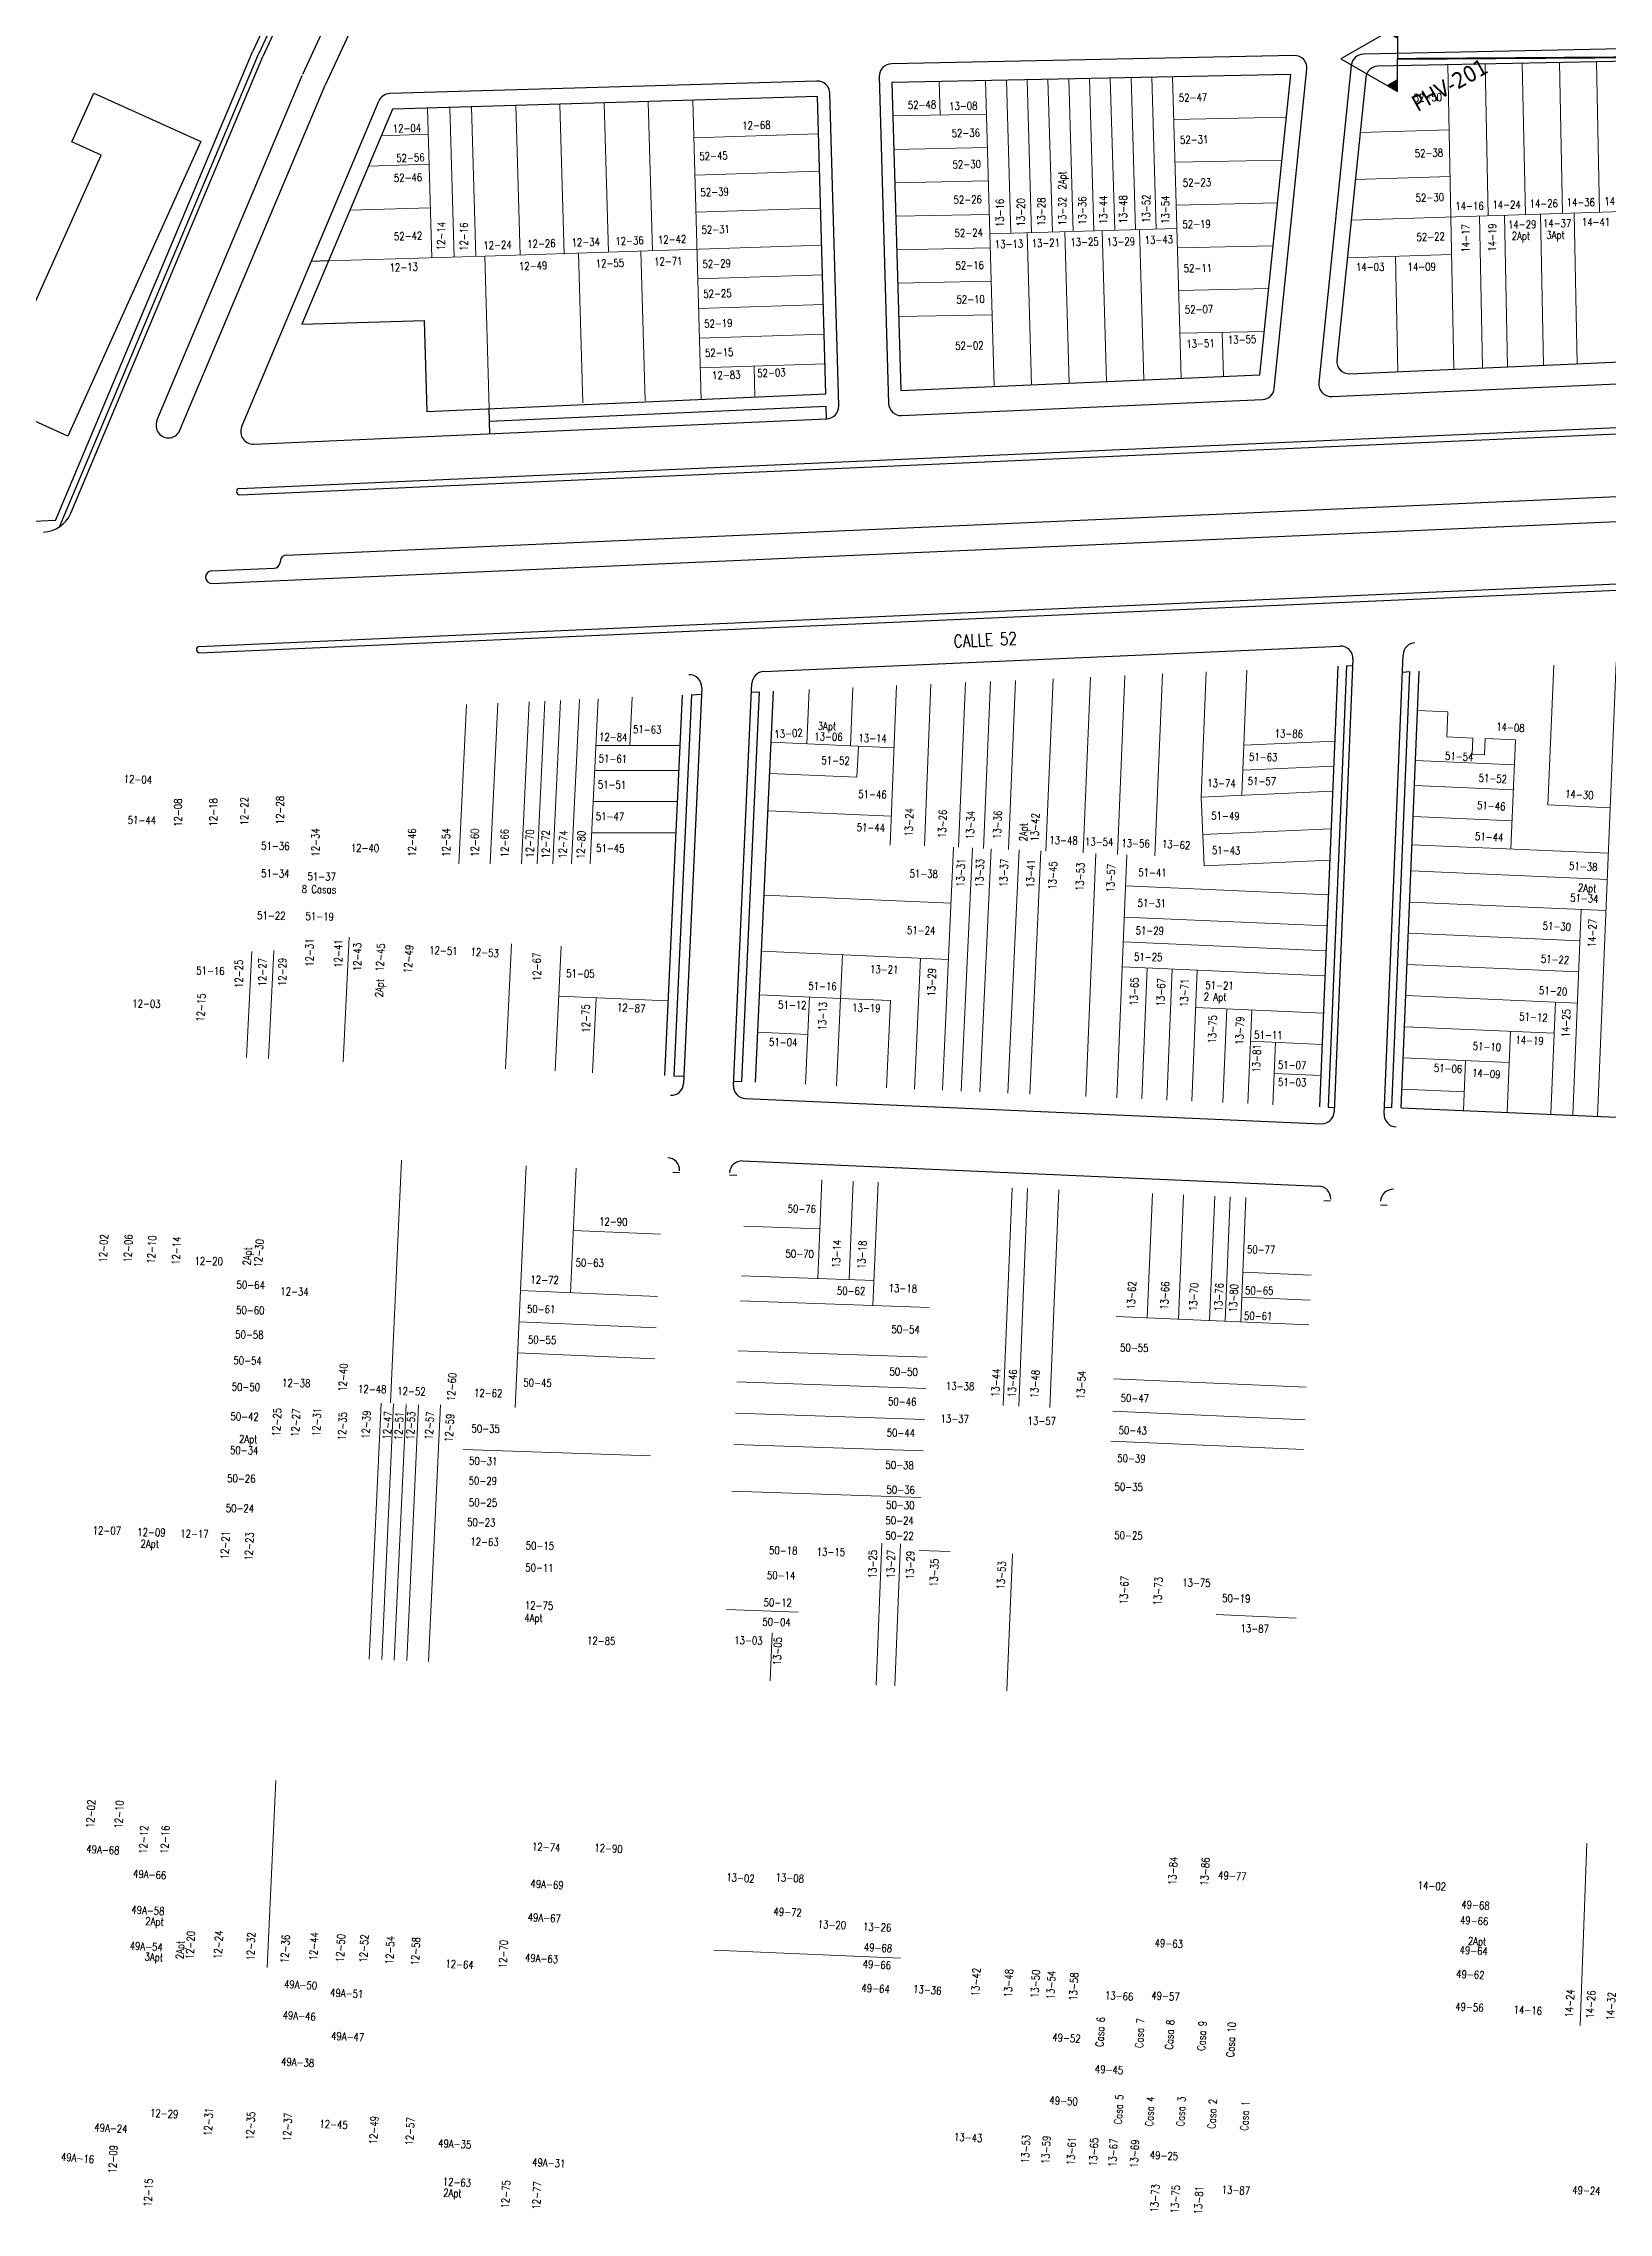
# Model space of a CAD drawing. Header units: millimetres. Extents: x 1022434 to 1024646, y 1272610 to 1274311.
# Drawn here: x 1022875.3 to 1023126.1, y 1272647.8 to 1272995.3 of the extents above; entities that cross this region are included whole.
import ezdxf
from ezdxf.enums import TextEntityAlignment as Align

# ---------------------------------------------------------------- set-up
doc = ezdxf.new("R2010")
doc.units = ezdxf.units.MM
doc.header["$MEASUREMENT"] = 0
for name, color, linetype, lineweight in [('CAB_AER_500', 3, 'Continuous', 25), ('NOMENCLATURA', 23, 'Continuous', 0), ('Planimetria_Varios', 251, 'Continuous', 0)]:
    doc.layers.add(name, color=color, linetype=linetype, lineweight=lineweight)
for name, color, linetype in [('DISP_AMP_SA', 7, 'Continuous'), ('NOMEN', 251, 'Continuous'), ('PLANIMETRIA', 8, 'Continuous'), ('TEXT_AMP', 5, 'Continuous')]:
    doc.layers.add(name, color=color, linetype=linetype)
doc.styles.add('CALLE', font='simplex.shx', dxfattribs={"width": 0.8, "height": 2})
doc.styles.add('NOMEN', font='simplex.shx', dxfattribs={"width": 0.8, "height": 1.25})
doc.styles.add('TAHOMA', font='tahoma.ttf')

# ---------------------------------------------------------------- blocks, each defined once
blk = doc.blocks.new('Amp_MB')
at = {"color": 0}
blk.add_lwpolyline([(-0.01, 5.25), (-0.01, -5.25), (9.08, 0)], close=True, dxfattribs=at)
for points in [[(-0.01, 5.25), (-0.01, 3.2), (1.77, 4.22)], [(7.31, 1.03), (7.31, -1.03), (9.08, 0)]]:
    blk.add_solid(points, dxfattribs=at)
for tag, p in [('DISP_INT', (2.63, 6.91)), ('CONTROL', (2.61, 4.18)), ('MODULO', (2.63, 5.5))]:
    blk.add_attdef(tag, p, '', height=1, dxfattribs=at)

msp = doc.modelspace()

# ---------------------------------------------------------------- linework, layer by layer
at = {"layer": 'CAB_AER_500', "const_width": 0.3}
msp.add_lwpolyline([(1023178.04, 1272993.44), (1023092.35, 1272992.86)], dxfattribs=at)
at = {"layer": 'PLANIMETRIA', "linetype": 'Continuous'}
for p, q in [((1022928.42, 1273036.42), (1022908.82, 1272994)), ((1022929.32, 1273035.99), (1022909.74, 1272993.6)), ((1022930.05, 1273035.65), (1022910.47, 1272993.27)), ((1022936.35, 1273032.59), (1022916.82, 1272990.34)), ((1022939.95, 1273030.85), (1022920.45, 1272988.66)), ((1022877.21, 1272918.93), (1022908.82, 1272994)), ((1022877.87, 1272917.9), (1022909.74, 1272993.6)), ((1022879.66, 1272920.09), (1022910.47, 1272993.27)), ((1023075.77, 1272993.39), (1023011.21, 1272992.08)), ((1023168.28, 1272995.28), (1023086.85, 1272993.62)), ((1022893.48, 1272934.92), (1022916.76, 1272990.21)), ((1023009.25, 1272990.02), (1023010.74, 1272937.67)), ((1023072.56, 1272940.08), (1023077.8, 1272991.19)), ((1023084.9, 1272991.82), (1023079.69, 1272940.98)), ((1022897.17, 1272933.37), (1022920.45, 1272988.66)), ((1022907.05, 1272933.88), (1022929.03, 1272986.07)), ((1022999.26, 1272989.31), (1022930.81, 1272987.3)), ((1023002.75, 1272937.26), (1023001.32, 1272987.36)), ((1022920.97, 1272960.5), (1022918.23, 1272960.42)), ((1023081.77, 1272938.78), (1023166.47, 1272942.52)), ((1022906.7, 1272924.03), (1023244.24, 1272938.95)), ((1022906.75, 1272923.03), (1023244.19, 1272937.95)), ((1023012.83, 1272935.73), (1023070.66, 1272938.29)), ((1022909, 1272931.14), (1023000.84, 1272935.2)), ((1022946.86, 1272932.81), (1022946.74, 1272936.81)), ((1022946.8, 1272934.81), (1023000.75, 1272937.2)), ((1023000.81, 1272935.2), (1023000.75, 1272937.2)), ((1022914.23, 1272913.35), (1023243.67, 1272927.91)), ((1022902.33, 1272908.82), (1023243.46, 1272923.9)), ((1022877.21, 1272918.93), (1022801.59, 1272915.45)), ((1022900.27, 1272898.72), (1023242.94, 1272913.87)), ((1022900.32, 1272897.73), (1023242.89, 1272912.87)), ((1022902.24, 1272910.82), (1022912.26, 1272911.27)), ((1022990.75, 1272894.72), (1023083.08, 1272898.8)), ((1023085.17, 1272896.72), (1023082.18, 1272824.19)), ((1023090.17, 1272823.83), (1023093.2, 1272897.41)), ((1022985.89, 1272828.39), (1022988.84, 1272892.81)), ((1023082.72, 1272895.58), (1023079.81, 1272824.99)), ((1023084.12, 1272895.64), (1023081.21, 1272824.92)), ((1023084.12, 1272895.64), (1023085.12, 1272895.68)), ((1023091.42, 1272824.88), (1023094.29, 1272894.69)), ((1023092.92, 1272824.81), (1023095.79, 1272894.75)), ((1023093.09, 1272894.63), (1023094.29, 1272894.69)), ((1022977.64, 1272890.93), (1022974.85, 1272829.97)), ((1022979.15, 1272891), (1022976.35, 1272829.9)), ((1022980.8, 1272892.09), (1022977.9, 1272828.73)), ((1022979.15, 1272891), (1022980.75, 1272891.07)), ((1022987.22, 1272829.03), (1022990.08, 1272891.48)), ((1022988.78, 1272891.42), (1022990.08, 1272891.48)), ((1022989.42, 1272828.93), (1022992.29, 1272891.58)), ((1022977.95, 1272829.83), (1022976.35, 1272829.9)), ((1022985.92, 1272829.08), (1022987.22, 1272829.03)), ((1022987.8, 1272826.3), (1023080.09, 1272822.27)), ((1023081.21, 1272824.92), (1023082.21, 1272824.88)), ((1023090.22, 1272824.93), (1023091.42, 1272824.88)), ((1023092.92, 1272824.81), (1023135.37, 1272822.96)), ((1022987.33, 1272816.31), (1023079.69, 1272812.28)), ((1022976.14, 1272814.49), (1022977.24, 1272814.45)), ((1022985.23, 1272814.1), (1022986.43, 1272814.05)), ((1023080.49, 1272809.94), (1023081.59, 1272809.89)), ((1023089.57, 1272809.25), (1023090.67, 1272809.2))]:
    msp.add_line(p, q, dxfattribs=at)
at = {"layer": 'PLANIMETRIA'}
msp.add_line((1022913.29, 1272912.56), (1022913.19, 1272912.07), dxfattribs=at)
at = {"layer": 'PLANIMETRIA', "linetype": 'Continuous'}
msp.add_lwpolyline([(1023087.22, 1272989.87), (1023082.58, 1272944.61, 0.457748), (1023084.65, 1272942.41), (1023163.1, 1272945.87, 0.389883), (1023165.01, 1272947.79), (1023166.73, 1272991.13, 0.431904), (1023164.69, 1272993.21), (1023089.16, 1272991.67, 0.378757)], format="xyb", close=True, dxfattribs=at)
for points in [[(1023070.27, 1272942.27), (1023075.21, 1272990.38), (1023011.28, 1272989.08), (1023012.69, 1272939.73)], [(1022866.78, 1272938.02), (1022884.56, 1272977.43), (1022879.86, 1272979.55), (1022883.38, 1272987.36), (1022900.49, 1272979.63), (1022879.19, 1272932.41)], [(1023000.7, 1272939.2), (1022999.34, 1272986.81), (1022931.21, 1272984.81), (1022916.71, 1272950.37), (1022936.33, 1272950.94), (1022936.75, 1272936.37), (1023000.7, 1272939.2)]]:
    msp.add_lwpolyline(points, close=True, dxfattribs=at)
for centre, radius, start, end in [((1023075.81, 1272991.39), 2, 354.1473, 91.1691), ((1023086.89, 1272991.62), 2, 91.1691, 174.1473), ((1023011.25, 1272990.08), 2, 91.1691, 181.6359), ((1022930.87, 1272985.3), 2, 91.681, 157.1671), ((1022999.32, 1272987.31), 2, 1.6359, 91.681), ((1023081.68, 1272940.77), 2, 174.1473, 272.5306), ((1023012.74, 1272937.73), 2, 181.6359, 272.5306), ((1023070.57, 1272940.28), 2, 272.5306, 354.1473), ((1022895.33, 1272934.14), 2, 157.1671, 337.1671), ((1023000.75, 1272937.2), 2, 272.5306, 1.6359), ((1022908.91, 1272933.14), 2, 158.3096, 272.5306), ((1022906.73, 1272923.53), 0.5, 92.5306, 272.5306), ((1022875.05, 1272922.03), 5, 272.6311, 337.1671), ((1022902.28, 1272909.82), 1, 92.5306, 272.5306), ((1023095.2, 1272897.33), 2, 92.5306, 177.6427), ((1022900.3, 1272898.22), 0.5, 92.5306, 272.5306), ((1023083.17, 1272896.8), 2, 357.6427, 92.5306), ((1022978.8, 1272892.19), 2, 357.3766, 92.5306), ((1022990.84, 1272892.72), 2, 92.5306, 177.3766), ((1022975.9, 1272828.82), 2, 267.5021, 357.3766), ((1022987.89, 1272828.3), 2, 177.3766, 267.5021), ((1023080.18, 1272824.27), 2, 267.5021, 357.6427), ((1023092.17, 1272823.75), 2, 177.6427, 267.5021), ((1022975.26, 1272814.83), 2, 357.3766, 87.5021), ((1022987.25, 1272814.31), 2, 87.5021, 177.3766), ((1023079.61, 1272810.28), 2, 357.6427, 87.5021), ((1023091.59, 1272809.76), 2, 87.5021, 177.6427)]:
    msp.add_arc(centre, radius, start, end, dxfattribs=at)
at = {"layer": 'PLANIMETRIA'}
for centre, start, end in [((1022914.27, 1272912.36), 92.5306, 168.4961), ((1022912.21, 1272912.26), 272.5306, 348.4961)]:
    msp.add_arc(centre, 1, start, end, dxfattribs=at)
at = {"layer": 'Planimetria_Varios', "linetype": 'Continuous'}
for p, q in [((1023036.29, 1272989.59), (1023036.99, 1272965.12)), ((1023039.62, 1272989.65), (1023040.32, 1272965.21)), ((1023042.95, 1272989.72), (1023043.65, 1272965.31)), ((1023046.28, 1272989.79), (1023046.98, 1272965.4)), ((1023049.61, 1272989.86), (1023050.31, 1272965.5)), ((1023052.94, 1272989.93), (1023053.63, 1272965.59)), ((1023056.27, 1272989.99), (1023057.65, 1272941.71)), ((1023101.36, 1272943.15), (1023100.36, 1272991.89)), ((1023106.86, 1272967.71), (1023106.37, 1272992.02)), ((1023112.81, 1272967.91), (1023112.31, 1272992.14)), ((1023118.76, 1272968.1), (1023118.26, 1272992.26)), ((1023124.7, 1272968.29), (1023124.21, 1272992.38)), ((1022980.71, 1272938.31), (1022979.35, 1272986.22)), ((1023018.86, 1272989.23), (1023019.01, 1272983.87)), ((1023026.27, 1272989.38), (1023027.67, 1272940.39)), ((1023029.63, 1272989.45), (1023030.33, 1272964.93)), ((1023032.96, 1272989.52), (1023033.66, 1272965.02)), ((1022937.53, 1272960.98), (1022936.84, 1272984.97)), ((1022941.1, 1272961.09), (1022940.42, 1272985.08)), ((1022944.6, 1272961.18), (1022943.92, 1272985.17)), ((1022951.68, 1272961.42), (1022950.99, 1272985.38)), ((1022958.76, 1272961.59), (1022958.07, 1272985.58)), ((1022965.83, 1272961.88), (1022965.15, 1272985.78)), ((1022972.91, 1272962.11), (1022972.23, 1272985.98)), ((1023026.43, 1272984.02), (1023011.43, 1272983.72)), ((1023074.5, 1272983.52), (1023056.46, 1272983.15)), ((1022936.96, 1272980.78), (1022929.42, 1272980.56)), ((1022999.43, 1272980.84), (1022979.52, 1272980.19)), ((1023100.58, 1272981.52), (1023086.31, 1272981.06)), ((1022937.1, 1272975.98), (1022927.37, 1272975.69)), ((1023026.58, 1272978.67), (1023011.58, 1272978.36)), ((1023073.8, 1272976.65), (1023056.66, 1272976.3)), ((1022999.63, 1272974.9), (1022979.69, 1272974.24)), ((1023026.73, 1272973.31), (1023011.74, 1272973)), ((1023100.73, 1272974.02), (1023085.54, 1272973.53)), ((1022937.3, 1272968.98), (1022924.39, 1272968.6)), ((1022999.82, 1272968.95), (1022979.86, 1272968.29)), ((1023073.09, 1272969.78), (1023056.86, 1272969.45)), ((1023148.49, 1272969.06), (1023084.87, 1272967)), ((1023026.89, 1272967.95), (1023011.89, 1272967.64)), ((1023056.96, 1272965.69), (1023026.98, 1272964.83)), ((1023044.97, 1272965.34), (1023045.66, 1272941.18)), ((1023050.97, 1272965.52), (1023051.65, 1272941.45)), ((1023105.93, 1272943.44), (1023105.44, 1272967.72)), ((1023109.93, 1272943.52), (1023109.44, 1272967.8)), ((1023115.71, 1272943.78), (1023115.22, 1272967.98)), ((1023121.13, 1272944.02), (1023120.64, 1272968.16)), ((1023000.02, 1272963), (1022946.05, 1272961.23)), ((1022971.72, 1272938.06), (1022971.03, 1272962.05)), ((1023027.04, 1272962.59), (1023012.04, 1272962.29)), ((1023032.97, 1272965), (1023033.67, 1272940.65)), ((1023038.97, 1272965.17), (1023039.66, 1272940.92)), ((1023072.39, 1272962.92), (1023057.05, 1272962.6)), ((1022946.05, 1272961.23), (1022920.97, 1272960.5)), ((1022946.74, 1272936.81), (1022946.05, 1272961.23)), ((1022961.72, 1272937.77), (1022961.04, 1272961.72)), ((1023100.98, 1272961.52), (1023084.25, 1272960.98)), ((1023092.36, 1272942.75), (1023091.99, 1272961.23)), ((1023000.17, 1272958.25), (1022980.16, 1272957.6)), ((1023027.19, 1272957.23), (1023012.2, 1272956.93)), ((1023071.69, 1272956.05), (1023057.25, 1272955.76)), ((1023000.33, 1272953.51), (1022980.3, 1272952.85)), ((1023027.35, 1272951.88), (1023012.35, 1272951.57)), ((1023000.48, 1272948.76), (1022980.43, 1272948.1)), ((1023070.98, 1272949.19), (1023057.44, 1272948.91)), ((1023064.21, 1272949.05), (1023064.41, 1272942.01)), ((1023000.64, 1272944.01), (1022980.57, 1272943.35)), ((1022989.33, 1272938.7), (1022989.18, 1272943.64)), ((1023116.43, 1272873.34), (1023117.35, 1272895.71)), ((1023124.39, 1272823.44), (1023127.38, 1272896.15)), ((1023012.03, 1272892.45), (1023010.98, 1272866.92)), ((1023017.54, 1272892.7), (1023016.48, 1272866.79)), ((1023023.06, 1272892.94), (1023021.97, 1272866.55)), ((1023027.07, 1272893.12), (1023025.97, 1272866.37)), ((1023031.08, 1272893.29), (1023029.96, 1272866.2)), ((1023037.1, 1272893.56), (1023035.96, 1272865.95)), ((1023043.11, 1272893.83), (1023041.95, 1272865.67)), ((1023048.63, 1272894.07), (1023047.45, 1272865.42)), ((1023054.64, 1272894.34), (1023053.44, 1272865.17)), ((1023061.66, 1272894.65), (1023060.84, 1272874.59)), ((1023068.18, 1272894.93), (1023067.35, 1272874.88)), ((1022941.89, 1272863.91), (1022943.12, 1272889.41)), ((1022946.9, 1272863.9), (1022948.14, 1272889.63)), ((1022951.9, 1272863.9), (1022953.15, 1272889.85)), ((1022954.41, 1272863.89), (1022955.66, 1272889.96)), ((1022956.91, 1272863.89), (1022958.17, 1272890.07)), ((1022959.91, 1272863.89), (1022961.18, 1272890.21)), ((1022962.91, 1272863.88), (1022964.19, 1272890.34)), ((1022969.62, 1272890.58), (1022969.27, 1272882.88)), ((1022997.99, 1272891.83), (1022997.63, 1272883.12)), ((1023005.01, 1272892.14), (1023004.63, 1272882.82)), ((1023095.53, 1272888.45), (1023100.38, 1272888.24)), ((1023100.22, 1272884.24), (1023100.38, 1272888.24)), ((1022977.27, 1272882.87), (1022963.83, 1272882.88)), ((1022991.91, 1272883.37), (1023011.62, 1272882.51)), ((1023005.67, 1272877.77), (1023005.9, 1272882.76)), ((1023067.68, 1272882.9), (1023082.22, 1272883.54)), ((1023100.22, 1272884.24), (1023104.36, 1272884.06)), ((1023104.25, 1272881.43), (1023104.36, 1272884.06)), ((1023106.25, 1272881.34), (1023106.36, 1272883.98)), ((1023106.36, 1272883.98), (1023111.21, 1272883.77)), ((1023110.49, 1272866.28), (1023111.21, 1272883.77)), ((1022977.09, 1272878.87), (1022963.64, 1272878.88)), ((1022991.68, 1272878.38), (1023005.67, 1272877.77)), ((1023067.52, 1272878.89), (1023082.06, 1272879.53)), ((1023095.21, 1272880.46), (1023111.04, 1272879.77)), ((1023104.25, 1272881.43), (1023106.25, 1272881.34)), ((1023060.84, 1272874.59), (1023081.89, 1272875.52)), ((1023095.04, 1272876.46), (1023110.88, 1272875.77)), ((1022976.86, 1272873.87), (1022963.4, 1272873.88)), ((1022991.42, 1272872.38), (1023011.17, 1272871.52)), ((1023060.84, 1272874.59), (1023061.32, 1272863.6)), ((1023094.84, 1272871.47), (1023110.67, 1272870.78)), ((1023116.43, 1272873.34), (1023126.42, 1272872.9)), ((1022976.63, 1272868.87), (1022963.16, 1272868.88)), ((1023061.1, 1272868.6), (1023081.64, 1272869.5)), ((1023019.39, 1272827.62), (1023021.17, 1272866.58)), ((1023022.39, 1272827.48), (1023024.17, 1272866.44)), ((1023025.38, 1272827.36), (1023027.17, 1272866.32)), ((1023029.88, 1272827.16), (1023031.66, 1272866.12)), ((1023033.38, 1272827.02), (1023035.16, 1272865.98)), ((1023043.95, 1272865.58), (1023042.35, 1272826.61)), ((1023048.95, 1272865.37), (1023047.34, 1272826.4)), ((1023061.32, 1272863.6), (1023081.44, 1272864.49)), ((1023094.65, 1272866.97), (1023126, 1272865.6)), ((1023094.55, 1272862.78), (1023125.95, 1272861.41)), ((1022990.79, 1272858.9), (1023020.76, 1272857.59)), ((1023048.77, 1272860.37), (1023081.24, 1272858.96)), ((1023094.33, 1272857.78), (1023125.74, 1272856.41)), ((1023048.55, 1272855.38), (1023081.02, 1272853.96)), ((1023120.39, 1272823.68), (1023121.75, 1272856.59)), ((1022923.34, 1272832.2), (1022924.31, 1272852.18)), ((1022949.32, 1272831.08), (1022950.28, 1272851.06)), ((1022957.31, 1272830.73), (1022958.27, 1272850.71)), ((1023048.38, 1272851.38), (1023080.85, 1272849.96)), ((1023094.12, 1272852.79), (1023121.54, 1272851.59)), ((1022907.86, 1272832.87), (1022908.68, 1272849.85)), ((1022911.35, 1272832.7), (1022912.19, 1272850)), ((1022990.38, 1272849.91), (1023020.35, 1272848.6)), ((1023002.41, 1272828.36), (1023003.37, 1272849.34)), ((1023014.89, 1272827.82), (1023015.85, 1272848.8)), ((1023048.21, 1272847.38), (1023080.67, 1272845.97)), ((1023052.2, 1272847.21), (1023051.34, 1272826.23)), ((1023093.9, 1272847.79), (1023121.34, 1272846.6)), ((1023056.2, 1272847.04), (1023055.33, 1272826.05)), ((1023060.19, 1272846.86), (1023059.33, 1272825.88)), ((1022975.37, 1272841.95), (1022957.89, 1272842.72)), ((1022963.3, 1272830.44), (1022963.88, 1272842.46)), ((1022990.03, 1272842.92), (1023003.05, 1272842.35)), ((1022997.41, 1272828.58), (1022998.05, 1272842.57)), ((1023003.05, 1272842.35), (1023011.04, 1272842)), ((1023010.4, 1272828.01), (1023011.04, 1272842)), ((1023059.95, 1272840.87), (1023080.43, 1272839.97)), ((1023064.94, 1272840.65), (1023064.33, 1272825.66)), ((1023068.94, 1272840.47), (1023068.32, 1272825.49)), ((1023093.68, 1272842.8), (1023121.13, 1272841.6)), ((1023116.89, 1272823.83), (1023117.63, 1272841.75)), ((1022989.77, 1272836.92), (1022997.78, 1272836.57)), ((1023093.46, 1272837.8), (1023117.43, 1272836.76)), ((1023109.9, 1272824.12), (1023110.43, 1272837.06)), ((1023068.73, 1272835.48), (1023080.21, 1272834.98)), ((1023072.73, 1272835.3), (1023072.32, 1272825.31)), ((1023072.52, 1272830.31), (1023079.99, 1272829.98)), ((1023093.24, 1272832.81), (1023110.23, 1272832.07)), ((1023102.91, 1272824.4), (1023103.23, 1272832.37)), ((1023093.05, 1272827.81), (1023103.03, 1272827.38)), ((1022932.68, 1272816.41), (1022930.91, 1272777.56)), ((1022952.67, 1272815.52), (1022950.89, 1272776.8)), ((1022960.66, 1272815.17), (1022959.74, 1272795.19)), ((1023000.06, 1272813.26), (1022999.41, 1272797.46)), ((1023005.06, 1272813.05), (1023004.41, 1272797.29)), ((1023009.05, 1272812.89), (1023008.24, 1272793.16)), ((1023030.54, 1272812), (1023029.1, 1272777.14)), ((1023033.03, 1272811.9), (1023031.6, 1272777.04)), ((1023038.03, 1272811.69), (1023036.59, 1272776.82)), ((1023053.02, 1272811.08), (1023052.2, 1272791.16)), ((1023058.01, 1272810.87), (1023057.19, 1272790.94)), ((1023063.01, 1272810.67), (1023062.19, 1272790.72)), ((1023065.51, 1272810.56), (1023064.68, 1272790.62)), ((1023068, 1272810.46), (1023067.18, 1272790.5)), ((1022999.74, 1272805.45), (1022987.56, 1272805.87)), ((1022960.2, 1272805.18), (1022974.19, 1272804.57)), ((1023067.51, 1272798.5), (1023078.47, 1272798.02)), ((1022951.75, 1272795.54), (1022973.73, 1272794.58)), ((1023008.41, 1272797.15), (1022987.19, 1272797.88)), ((1023017.24, 1272792.85), (1022987.01, 1272793.88)), ((1023067.35, 1272794.5), (1023078.3, 1272794.02)), ((1022951.52, 1272790.54), (1022973.51, 1272789.59)), ((1023047.2, 1272791.38), (1023078.12, 1272790.03)), ((1022951.29, 1272785.55), (1022973.29, 1272784.59)), ((1023016.91, 1272784.86), (1022986.64, 1272785.89)), ((1023046.79, 1272781.38), (1023077.69, 1272780.04)), ((1023016.7, 1272779.86), (1022986.42, 1272780.89)), ((1022929.4, 1272777.49), (1022927.52, 1272736.51)), ((1022931.4, 1272777.4), (1022929.52, 1272736.42)), ((1022933.4, 1272777.3), (1022931.52, 1272736.34)), ((1022935.39, 1272777.21), (1022933.52, 1272736.25)), ((1022938.9, 1272777.21), (1022937.01, 1272736.11)), ((1023016.5, 1272774.86), (1022986.19, 1272775.9)), ((1023046.66, 1272776.19), (1023077.53, 1272774.84)), ((1023016.29, 1272769.87), (1022985.96, 1272770.9)), ((1023046.38, 1272771.39), (1023077.25, 1272770.05)), ((1022972.56, 1272769.06), (1022942.57, 1272770.08)), ((1023015.93, 1272762.38), (1022985.64, 1272763.41)), ((1023009.68, 1272755.06), (1023008.74, 1272732.31)), ((1023012.67, 1272754.94), (1023011.74, 1272732.19)), ((1023020.63, 1272753.71), (1023015.63, 1272753.88)), ((1023030.62, 1272753.37), (1023029.72, 1272731.41)), ((1022996.24, 1272744.04), (1022984.79, 1272744.43)), ((1023063.25, 1272743.63), (1023076.07, 1272743.07)), ((1022992.07, 1272740.68), (1022991.75, 1272733.03)), ((1022912.52, 1272717.04), (1022911.14, 1272687.07)), ((1023122.68, 1272707), (1023121.58, 1272677.81)), ((1023012.63, 1272688.6), (1022982.71, 1272689.89))]:
    msp.add_line(p, q, dxfattribs=at)

# ---------------------------------------------------------------- block references
at = {"layer": 'DISP_AMP_SA'}
ref = msp.add_blockref('Amp_MB', (1023087.8, 1272995.48), dxfattribs=dict(at, rotation=299.9572159845914))
ref.add_attrib('NOMBRE_AMP', 'PHV-201', dxfattribs={"layer": 'TEXT_AMP', "height": 2.6, "rotation": 29.2092, "style": 'TAHOMA'}).set_placement((1023100.67, 1272988.69), align=Align.MIDDLE_CENTER)

# ---------------------------------------------------------------- texts
at = {"layer": 'NOMEN', "linetype": 'Continuous', "style": 'NOMEN', "width": 0.8}
for s, rotation, p in [('52-48', 1.1691, (1023013.84, 1272984.84)), ('52-47', 1.1691, (1023057.28, 1272986.01)), ('52-50', 1.85, (1023094.92, 1272985.98)), ('12-68', 1.8782, (1022987.31, 1272981.53)), ('13-08', 1.1691, (1023020.46, 1272984.65)), ('12-04', 1.8782, (1022931.3, 1272981.05)), ('52-36', 1.1691, (1023020.87, 1272980.32)), ('52-31', 1.1691, (1023057.47, 1272979.25)), ('52-56', 1.681, (1022931.86, 1272976.33)), ('52-45', 1.8782, (1022980.44, 1272976.63)), ('52-30', 1.1691, (1023021.01, 1272975.3)), ('52-38', 1.85, (1023095.1, 1272977.08)), ('52-46', 1.681, (1022931.46, 1272973.15)), ('52-39', 1.8782, (1022980.61, 1272970.84)), ('2Apt', 90, (1023039.19, 1272971.9)), ('52-23', 1.1691, (1023057.91, 1272972.38)), ('52-26', 1.1691, (1023021.17, 1272969.66)), ('13-16', 90, (1023029.2, 1272965.91)), ('13-20', 90, (1023032.57, 1272966.01)), ('13-28', 90, (1023035.85, 1272966.1)), ('13-32', 90, (1023039.23, 1272966.2)), ('13-36', 90, (1023042.41, 1272966.29)), ('13-44', 90, (1023045.79, 1272966.39)), ('13-48', 90, (1023048.96, 1272966.48)), ('13-52', 90, (1023052.66, 1272966.58)), ('13-54', 90, (1023055.72, 1272966.42)), ('52-30', 1.85, (1023095.25, 1272969.96)), ('14-16', 0.1615, (1023101.59, 1272968.68)), ('14-24', 0.1615, (1023107.53, 1272968.87)), ('14-26', 0.1615, (1023113.48, 1272969.07)), ('14-36', 0.1615, (1023119.41, 1272969.26)), ('14-40', 0.1615, (1023125.47, 1272969.45)), ('12-14', 88.5387, (1022939.6, 1272962.19)), ('12-16', 89.7595, (1022943.29, 1272962.09)), ('52-31', 1.8782, (1022980.78, 1272964.84)), ('52-24', 1.1691, (1023021.33, 1272964.33)), ('52-19', 1.1691, (1023057.85, 1272965.72)), ('14-17', 89.3761, (1023103.83, 1272961.83)), ('14-19', 89.3761, (1023108.09, 1272961.95)), ('14-29', 0.1615, (1023110.03, 1272965.71)), ('14-37', 0.1615, (1023115.62, 1272965.89)), ('3Apt', 0.1615, (1023116.17, 1272964.03)), ('14-41', 0.1615, (1023121.86, 1272966.09)), ('52-42', 1.681, (1022931.48, 1272963.79)), ('12-24', 1.8782, (1022945.82, 1272962.34)), ('12-26', 1.8782, (1022952.85, 1272962.57)), ('12-34', 1.8782, (1022959.96, 1272962.8)), ('12-36', 1.8782, (1022966.98, 1272963.03)), ('12-42', 1.8782, (1022973.8, 1272963.25)), ('13-13', 1.6359, (1023027.79, 1272962.52)), ('13-21', 1.6359, (1023033.69, 1272962.69)), ('13-25', 1.6359, (1023039.9, 1272962.86)), ('13-29', 1.5355, (1023045.72, 1272962.9)), ('13-43', 1.6359, (1023051.81, 1272963.2)), ('52-22', 1.85, (1023095.37, 1272963.67)), ('2Apt', 0.1615, (1023110.62, 1272963.88)), ('12-13', 1.8782, (1022930.79, 1272958.79)), ('12-49', 1.8782, (1022951.52, 1272959.02)), ('12-55', 1.8782, (1022963.83, 1272959.42)), ('12-71', 1.8782, (1022973.19, 1272959.73)), ('52-29', 1.8782, (1022980.94, 1272959.35)), ('52-16', 1.1691, (1023021.48, 1272959.11)), ('52-11', 1.1691, (1023058.06, 1272958.66)), ('14-03', 0.16, (1023085.67, 1272958.9)), ('14-09', 0.16, (1023093.92, 1272958.93)), ('52-25', 1.8782, (1022981.07, 1272954.57)), ('52-10', 1.1691, (1023021.63, 1272953.67)), ('52-07', 1.1691, (1023058.24, 1272952.07)), ('52-19', 1.8782, (1022981.21, 1272949.79)), ('13-51', 1.6359, (1023058.48, 1272946.58)), ('13-55', 1.6359, (1023065.15, 1272947.21)), ('52-15', 1.8782, (1022981.34, 1272945.12)), ('52-02', 1.1691, (1023021.44, 1272946.25)), ('12-83', 1.8782, (1022982.48, 1272941.51)), ('52-03', 1.8782, (1022989.72, 1272941.87)), ('51-63', 359, (1022969.78, 1272884.84)), ('13-02', 3.0218, (1022992.47, 1272884.05)), ('3Apt', 359, (1022999.38, 1272885.37)), ('13-86', 359, (1023072.61, 1272884.17)), ('14-08', 357, (1023108.11, 1272885.26)), ('12-84', 358.5978, (1022964.32, 1272883.64)), ('13-06', 359, (1022998.83, 1272883.69)), ('13-14', 359, (1023005.9, 1272883.43)), ('51-54', 357, (1023099.9, 1272880.59)), ('51-61', 359, (1022964.28, 1272880.15)), ('51-52', 359, (1022999.97, 1272879.85)), ('51-63', 359, (1023068.51, 1272880.42)), ('12-04', 357.0368, (1022888.13, 1272876.92)), ('51-51', 359, (1022964.13, 1272875.99)), ('51-46', 359, (1023005.88, 1272874.45)), ('13-74', 359, (1023061.81, 1272876.23)), ('51-57', 359, (1023068.3, 1272876.56)), ('51-52', 357, (1023105.28, 1272877.07)), ('14-30', 357, (1023119.16, 1272874.49)), ('51-44', 359, (1022888.79, 1272870.31)), ('12-08', 90, (1022897.48, 1272869.82)), ('12-18', 90, (1022903.14, 1272869.88)), ('12-22', 90, (1022908.11, 1272870.06)), ('12-28', 90, (1022913.83, 1272870.24)), ('51-47', 359, (1022963.81, 1272870.91)), ('13-24', 88, (1023014.58, 1272868.25)), ('13-26', 88, (1023019.91, 1272868.01)), ('13-34', 88, (1023024.4, 1272867.82)), ('13-36', 88, (1023028.73, 1272867.87)), ('13-42', 88, (1023034.76, 1272867.47)), ('51-49', 359, (1023062.45, 1272871)), ('51-46', 357, (1023105.04, 1272872.68)), ('12-34', 90, (1022919.51, 1272865.06)), ('12-46', 90, (1022934.98, 1272865.04)), ('12-54', 90, (1022940.45, 1272865.03)), ('12-60', 90, (1022945.05, 1272865.02)), ('12-66', 90, (1022949.83, 1272864.95)), ('12-70', 90, (1022953.88, 1272864.89)), ('12-72', 90, (1022956.42, 1272864.76)), ('12-74', 87.7537, (1022959.1, 1272864.7)), ('12-80', 87.7537, (1022961.99, 1272864.65)), ('51-44', 359, (1023005.63, 1272869.13)), ('2Apt', 88, (1023032.93, 1272867.47)), ('13-48', 359, (1023036.51, 1272867.08)), ('13-54', 359, (1023042.21, 1272866.85)), ('51-44', 357, (1023104.71, 1272867.71)), ('51-36', 359, (1022910.18, 1272866.18)), ('12-40', 359.1798, (1022924.55, 1272865.84)), ('51-45', 359, (1022963.86, 1272865.81)), ('13-33', 88, (1023025.9, 1272860.14)), ('13-37', 88, (1023029.77, 1272860.16)), ('13-56', 359, (1023048.05, 1272866.59)), ('13-62', 356.7771, (1023054.53, 1272866.48)), ('51-43', 359, (1023062.56, 1272865.47)), ('51-34', 359, (1022910.18, 1272861.77)), ('51-37', 359, (1022917.61, 1272861.28)), ('51-38', 359, (1023014.1, 1272861.73)), ('13-31', 88, (1023022.85, 1272860.2)), ('13-41', 88, (1023034.05, 1272860.05)), ('13-45', 88, (1023037.6, 1272859.74)), ('13-53', 88, (1023041.99, 1272859.53)), ('13-57', 88, (1023046.9, 1272859.32)), ('51-41', 359, (1023050.76, 1272861.92)), ('51-38', 357, (1023119.79, 1272862.98)), ('8 Casas', 359, (1022916.67, 1272859.25)), ('51-31', 359, (1023050.65, 1272857.02)), ('51-34', 357, (1023119.96, 1272857.86)), ('2Apt', 357, (1023121.2, 1272859.47)), ('51-22', 359, (1022909.54, 1272855.03)), ('51-19', 359, (1022917.29, 1272854.89)), ('51-30', 357, (1023115.55, 1272853.38)), ('14-27', 88, (1023124.06, 1272850.51)), ('12-31', 90, (1022918.56, 1272847.41)), ('12-41', 90, (1022923.15, 1272847.25)), ('12-43', 90, (1022926.23, 1272846.7)), ('12-45', 86.609, (1022929.77, 1272846.59)), ('12-49', 86, (1022934.26, 1272846.35)), ('12-51', 358, (1022937.1, 1272849.45)), ('51-24', 359, (1023013.69, 1272852.65)), ('51-29', 359, (1023050.33, 1272852.61)), ('51-16', 359, (1022899.77, 1272846.18)), ('12-25', 90, (1022907.24, 1272844.01)), ('12-27', 90, (1022911, 1272844.26)), ('12-29', 90, (1022914.21, 1272844.32)), ('12-53', 356.2658, (1022943.71, 1272849.21)), ('12-67', 90, (1022954.99, 1272845.11)), ('13-21', 359, (1023007.76, 1272846.4)), ('51-25', 359, (1023050.08, 1272848.39)), ('51-22', 357, (1023115.26, 1272848.08)), ('2Apt', 86, (1022929.66, 1272842.47)), ('51-05', 359, (1022959.07, 1272845.74)), ('51-16', 359, (1022997.88, 1272843.72)), ('13-29', 88, (1023018.19, 1272842.64)), ('13-65', 88, (1023050.66, 1272841.15)), ('13-67', 88, (1023054.94, 1272841.04)), ('13-71', 88, (1023058.7, 1272840.94)), ('51-21', 359, (1023061.51, 1272843.83)), ('51-20', 357, (1023114.95, 1272843.03)), ('12-03', 359, (1022889.52, 1272840.91)), ('12-15', 87, (1022901.05, 1272838.57)), ('12-75', 90, (1022962.84, 1272836.86)), ('12-87', 357, (1022967.19, 1272840.29)), ('51-12', 359, (1022993.04, 1272840.71)), ('13-13', 88, (1023000.71, 1272837.21)), ('13-19', 359, (1023004.91, 1272840.23)), ('2 Apt', 359, (1023061.25, 1272841.99)), ('14-25', 88, (1023119.85, 1272836.07)), ('13-75', 88, (1023063.19, 1272835.1)), ('13-79', 88, (1023067.57, 1272834.89)), ('51-11', 359, (1023069.33, 1272835.91)), ('51-12', 357, (1023111.81, 1272838.84)), ('51-04', 359, (1022991.58, 1272834.74)), ('13-81', 88, (1023070.27, 1272830.44)), ('51-10', 357, (1023104.34, 1272834.1)), ('14-19', 357, (1023111.18, 1272835.1)), ('51-07', 359, (1023073.14, 1272831.08)), ('51-06', 357, (1023098.11, 1272830.61)), ('14-09', 357, (1023104.25, 1272829.78)), ('51-03', 359, (1023073.15, 1272828.32)), ('50-76', 359, (1022994.56, 1272808.04)), ('12-90', 359, (1022964.34, 1272805.98)), ('12-02', 87, (1022885.41, 1272799.99)), ('12-06', 87, (1022889.37, 1272799.99)), ('12-10', 87, (1022893.13, 1272799.8)), ('12-14', 87, (1022897.08, 1272799.61)), ('2Apt', 86, (1022908.48, 1272799.51)), ('12-30', 86, (1022910.27, 1272799.21)), ('50-70', 359, (1022994.21, 1272800.84)), ('13-14', 87, (1023002.92, 1272799.11)), ('13-18', 87, (1023006.98, 1272798.97)), ('50-77', 359, (1023068.18, 1272801.52)), ('12-20', 359, (1022899.5, 1272799.68)), ('50-63', 359, (1022960.57, 1272799.41)), ('50-64', 359, (1022906.23, 1272795.85)), ('12-34', 359, (1022913.24, 1272794.79)), ('12-72', 359, (1022953.33, 1272796.67)), ('50-62', 359, (1023002.46, 1272794.9)), ('13-18', 359, (1023010.76, 1272795.3)), ('13-62', 87, (1023050.18, 1272792.46)), ('13-66', 87, (1023055.52, 1272792.43)), ('13-70', 87, (1023060.14, 1272792.22)), ('13-76', 87, (1023064.19, 1272792.17)), ('13-80', 87, (1023066.54, 1272792.02)), ('50-65', 359, (1023067.87, 1272794.94)), ('50-60', 359, (1022906.16, 1272791.8)), ('50-61', 359, (1022952.79, 1272791.97)), ('50-61', 359, (1023067.7, 1272790.88)), ('50-58', 359, (1022906.02, 1272787.89)), ('50-55', 359, (1022952.93, 1272787.04)), ('50-54', 359, (1023011.2, 1272788.72)), ('50-54', 359, (1022905.73, 1272783.73)), ('50-55', 359, (1023047.84, 1272785.78)), ('12-38', 359, (1022913.52, 1272780.13)), ('12-40', 87, (1022923.81, 1272779.3)), ('12-60', 87, (1022941.22, 1272777.8)), ('50-45', 359, (1022952.19, 1272780.18)), ('50-50', 359, (1023010.88, 1272781.94)), ('13-44', 87, (1023028.45, 1272778.46)), ('13-46', 87, (1023031.1, 1272778.36)), ('13-48', 87, (1023034.71, 1272778.27)), ('13-54', 87, (1023042.13, 1272778.12)), ('50-50', 359, (1022905.46, 1272779.5)), ('12-48', 359, (1022925.71, 1272779.15)), ('12-52', 358.8101, (1022931.99, 1272778.83)), ('12-62', 359, (1022944.29, 1272778.53)), ('50-46', 359, (1023010.65, 1272777.15)), ('13-38', 359, (1023019.93, 1272779.63)), ('50-47', 359, (1023047.93, 1272777.71)), ('50-42', 359, (1022905.26, 1272774.76)), ('12-25', 87, (1022913.19, 1272772.15)), ('12-27', 87, (1022916.22, 1272772.04)), ('12-31', 87, (1022919.6, 1272772.18)), ('12-35', 87, (1022923.7, 1272771.52)), ('12-39', 87, (1022927.51, 1272771.75)), ('12-47', 87, (1022930.92, 1272771.63)), ('12-51', 87, (1022932.77, 1272771.55)), ('12-53', 87, (1022934.66, 1272771.59)), ('12-57', 86.3576, (1022937.63, 1272771.59)), ('12-59', 86.3576, (1022940.84, 1272771.23)), ('50-35', 359, (1022943.88, 1272772.82)), ('13-37', 359, (1023019.07, 1272774.41)), ('13-57', 359, (1023033.02, 1272774.06)), ('50-34', 359, (1022905.19, 1272769.35)), ('2Apt', 359, (1022906.62, 1272771.15)), ('50-44', 359, (1023010.44, 1272772.16)), ('50-43', 359, (1023047.6, 1272772.55)), ('50-31', 359, (1022943.5, 1272767.63)), ('50-38', 359, (1023010.23, 1272766.99)), ('50-39', 359, (1023047.39, 1272768.05)), ('50-26', 359, (1022904.73, 1272764.84)), ('50-29', 359, (1022943.43, 1272764.47)), ('50-36', 359, (1023010.4, 1272763.04)), ('50-35', 359, (1023046.95, 1272763.5)), ('50-24', 359, (1022904.51, 1272760.06)), ('50-25', 359, (1022943.47, 1272760.98)), ('50-30', 359, (1023010.35, 1272760.58)), ('12-07', 359, (1022883.18, 1272756.49)), ('12-09', 359, (1022890.32, 1272756.22)), ('12-17', 359, (1022897.21, 1272755.99)), ('50-23', 359, (1022943.18, 1272757.81)), ('50-24', 359, (1023010.23, 1272758.11)), ('50-22', 359, (1023010.23, 1272755.68)), ('50-25', 359, (1023046.91, 1272755.72)), ('2Apt', 359, (1022890.84, 1272754.37)), ('12-21', 87, (1022904.92, 1272752.45)), ('12-23', 87, (1022908.77, 1272752.24)), ('12-63', 359, (1022943.7, 1272754.69)), ('50-15', 359, (1022952.58, 1272754.07)), ('50-18', 359, (1022991.58, 1272753.31)), ('13-15', 359, (1022999.22, 1272753.06)), ('13-25', 89, (1023008.78, 1272749.44)), ('13-27', 89, (1023011.68, 1272749.44)), ('13-29', 89, (1023014.79, 1272749.28)), ('50-11', 359, (1022952.51, 1272750.55)), ('50-14', 359, (1022991.24, 1272749.31)), ('13-35', 87, (1023018.55, 1272748.03)), ('13-53', 87, (1023029.32, 1272747.62)), ('13-67', 87, (1023049.01, 1272745.24)), ('13-73', 87, (1023054.45, 1272745.08)), ('13-75', 359, (1023057.79, 1272748.14)), ('50-19', 359, (1023064.19, 1272745.64)), ('4Apt', 359, (1022952.35, 1272742.49)), ('12-75', 359, (1022952.44, 1272744.48)), ('50-04', 359, (1022990.51, 1272741.83)), ('50-12', 359, (1022990.7, 1272744.97)), ('12-85', 359, (1022962.4, 1272738.83)), ('13-03', 359, (1022986, 1272738.9)), ('13-05', 87.6241, (1022993.46, 1272735.47)), ('13-87', 359, (1023067.15, 1272740.81)), ('12-02', 87, (1022883.37, 1272709.41)), ('12-10', 87, (1022887.91, 1272709.3)), ('12-12', 87, (1022891.84, 1272705.26)), ('12-16', 87, (1022895.27, 1272705.26)), ('49A-68', 357, (1022882.14, 1272705.46)), ('12-74', 357, (1022953.56, 1272705.86)), ('12-90', 357, (1022963.56, 1272705.66)), ('13-84', 87, (1023056.82, 1272700.27)), ('13-86', 87, (1023061.96, 1272700.15)), ('49A-66', 357, (1022889.63, 1272701.5)), ('49A-69', 357, (1022953.33, 1272699.91)), ('13-02', 357, (1022984.7, 1272700.92)), ('13-08', 357, (1022992.61, 1272700.91)), ('49-77', 357, (1023063.54, 1272701.26)), ('14-02', 357, (1023095.52, 1272699.65)), ('49-68', 357, (1023102.51, 1272696.57)), ('49A-58', 357, (1022889.35, 1272695.74)), ('2Apt', 357, (1022891.59, 1272693.91)), ('49A-67', 357, (1022952.88, 1272694.54)), ('49-72', 357, (1022992.27, 1272695.45)), ('13-20', 357, (1022999.37, 1272693.42)), ('13-26', 357.2742, (1023006.62, 1272693.04)), ('49-66', 357, (1023102.29, 1272694.07)), ('49A-54', 357, (1022889.08, 1272689.96)), ('2Apt', 87, (1022897.72, 1272688.38)), ('12-20', 87, (1022899.33, 1272688.38)), ('12-24', 87, (1022903.83, 1272688.42)), ('12-32', 88.0817, (1022909.08, 1272688.18)), ('12-36', 86.8662, (1022914.53, 1272687.76)), ('12-44', 87, (1022919.14, 1272688.18)), ('12-50', 87, (1022923.41, 1272687.91)), ('12-52', 87, (1022927.15, 1272687.83)), ('12-54', 87, (1022931.33, 1272687.56)), ('12-58', 87, (1022935.43, 1272687.38)), ('12-70', 87, (1022949.49, 1272686.94)), ('49-68', 357, (1023006.75, 1272689.74)), ('49-63', 357, (1023053.35, 1272690.43)), ('2Apt', 357, (1023103.56, 1272690.74)), ('3Apt', 357, (1022891.47, 1272688.22)), ('12-64', 357, (1022939.68, 1272687.08)), ('49A-63', 357, (1022952.44, 1272688.05)), ('49-66', 357, (1023006.57, 1272687.03)), ('49-64', 357, (1023102.23, 1272689.28)), ('49A-50', 357, (1022913.82, 1272683.82)), ('49-64', 357, (1023006.37, 1272683.21)), ('13-36', 355.6609, (1023014.64, 1272683.05)), ('13-42', 87, (1023025.24, 1272682.46)), ('13-48', 87, (1023030.47, 1272682.28)), ('13-50', 87, (1023034.77, 1272682.17)), ('13-54', 87, (1023037.29, 1272681.98)), ('13-58', 87, (1023040.92, 1272681.73)), ('49-62', 357, (1023101.69, 1272685.45)), ('49A-51', 357, (1022921.21, 1272682.46)), ('13-66', 357, (1023045.4, 1272682.01)), ('49-57', 357, (1023052.83, 1272681.99)), ('49-56', 357, (1023101.54, 1272680.23)), ('14-16', 357, (1023110.9, 1272679.74)), ('14-24', 86.5962, (1023120.4, 1272679.03)), ('14-26', 86.5962, (1023123.77, 1272678.85)), ('14-32', 87, (1023127.04, 1272678.57)), ('49A-46', 357, (1022913.6, 1272678.85)), ('Casa 6', 87, (1023045.16, 1272674.33)), ('Casa 7', 87, (1023051.51, 1272674.14)), ('Casa 8', 87, (1023056.3, 1272673.89)), ('Casa 9', 87, (1023061.46, 1272673.7)), ('Casa 10', 87, (1023066.11, 1272672.68)), ('49A-47', 357, (1022921.36, 1272675.52)), ('49-52', 357, (1023036.96, 1272675.29)), ('49A-38', 357, (1022913.35, 1272671.42)), ('49-45', 357, (1023043.78, 1272670.21)), ('49-50', 357, (1023036.5, 1272665.21)), ('Casa 5', 87, (1023048.12, 1272661.91)), ('12-29', 357, (1022892.35, 1272663.18)), ('12-31', 87, (1022902.24, 1272660.05)), ('12-35', 87, (1022908.98, 1272659.42)), ('12-37', 87, (1022914.91, 1272659.23)), ('12-49', 87, (1022928.75, 1272658.73)), ('12-57', 87, (1022934.54, 1272658.52)), ('Casa 4', 87, (1023053.12, 1272661.59)), ('Casa 3', 87, (1023058.12, 1272661.59)), ('Casa 2', 87, (1023063.11, 1272661.21)), ('Casa 1', 87, (1023068.34, 1272660.89)), ('49A-24', 357, (1022883.42, 1272660.86)), ('12-45', 357, (1022919.49, 1272661.44)), ('49A-35', 357, (1022938.53, 1272658.33)), ('13-43', 357, (1023021.2, 1272659.34)), ('13-53', 87, (1023033.22, 1272655.71)), ('13-59', 87, (1023036.49, 1272655.57)), ('13-61', 87, (1023040.54, 1272655.39)), ('13-65', 87, (1023044.12, 1272655.24)), ('13-67', 87, (1023047.23, 1272655.1)), ('49A-16', 355, (1022878.06, 1272656.16)), ('12-09', 87, (1022886.93, 1272654.07)), ('49A-31', 357, (1022953.59, 1272655.29)), ('13-69', 87, (1023050.66, 1272654.96)), ('49-25', 357, (1023052.58, 1272656.44)), ('12-15', 87, (1022892.6, 1272648.72)), ('12-63', 357, (1022939.27, 1272652.17)), ('12-75', 87, (1022949.88, 1272648.44)), ('12-77', 87, (1022954.87, 1272648.25)), ('2Apt', 357, (1022939.33, 1272650.41)), ('13-73', 87, (1023053.94, 1272647.81)), ('13-75', 87, (1023057.21, 1272647.67)), ('13-81', 87, (1023060.95, 1272647.51)), ('13-87', 357, (1023064.11, 1272650.91)), ('49-24', 357, (1023120.29, 1272650.85))]:
    msp.add_text(s, height=1.25, rotation=rotation, dxfattribs=at).set_placement(p)
at = {"layer": 'NOMENCLATURA', "style": 'CALLE', "width": 0.8}
msp.add_text('CALLE 52', height=2, rotation=2.86, dxfattribs=at).set_placement((1023021.22, 1272898.55))

doc.saveas('drawing.dxf')
